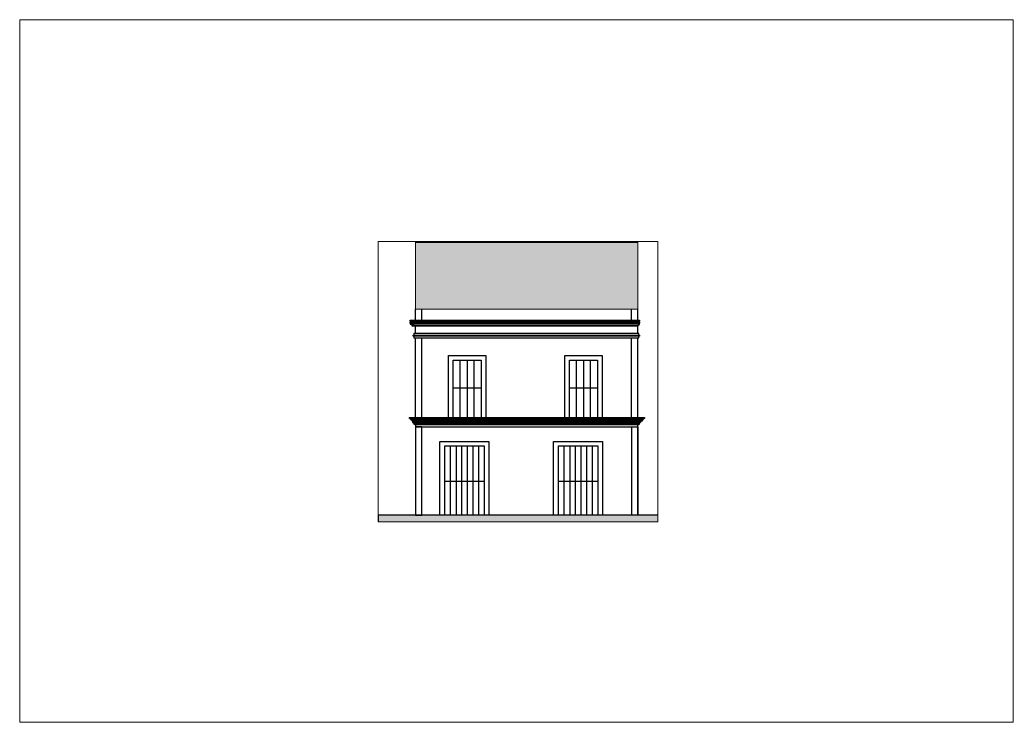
# Paper-space layout 'Layout1' of a CAD drawing. Header units: millimetres. Extents: x 21 to 318, y 103 to 313.
# The model-space entities are those that its viewports show. They can reach past a viewport. Long polylines and large blocks are cut down to what shows.
import ezdxf

# ---------------------------------------------------------------- set-up
doc = ezdxf.new("R2010")
doc.units = ezdxf.units.MM
for name, color, linetype, lineweight in [('A-ALV-___-___-EXI', 250, 'Continuous', 25), ('A-BAS-___-___-EXI', 250, 'Continuous', 25), ('A-COB-___-___-EXI', 250, 'Continuous', 13), ('A-POR-___-___-EXI', 250, 'Continuous', 25)]:
    doc.layers.add(name, color=color, linetype=linetype, lineweight=lineweight)

# ---------------------------------------------------------------- blocks, each defined once
blk = doc.blocks.new('A4 HORIZONTAL - A4-22878519-Não nomeada')
at = {"layer": 'A-COB-___-___-EXI'}
for p, q in [((317.79, 313), (20.79, 313)), ((20.79, 313), (20.79, 103)), ((317.79, 103), (317.79, 313)), ((20.79, 103), (317.79, 103))]:
    blk.add_line(p, q, dxfattribs=at)

msp = doc.modelspace()

# ---------------------------------------------------------------- hatches: boundary and pattern name
at = {"layer": 'A-BAS-___-___-EXI', "true_color": 0xcb9898}
msp.add_hatch(color=253, dxfattribs=at).paths.add_polyline_path([(14646, 157), (14646, 357), (6285, 357), (6285, 157)])
at = {"layer": 'A-COB-___-___-EXI'}
h = msp.add_hatch(dxfattribs=at)
h.set_pattern_fill('FP_1', color=256, style=0, pattern_type=2)
h.set_pattern_definition([(292.328, (23476.976, 4709.063), (256.27594, -515.76777), [7.02, -695.005]), (0, (23462.31, 4702.57), (0, 108.232), [17.335, -249.364]), (278.679, (23470.309, 4763.72), (266.61015302, -1731.12559404), [61.859, -12310.021]), (0, (23258.28, 4710.69), (0, 108.232), [46.672, -220.027]), (0, (23258.28, 4702.57), (0, 108.232), [45.339, -221.361]), (306.474, (23454.307, 4713.392), (252.258306, -305.154704), [13.459, -1332.49]), (327.737, (23442.305, 4720.969), (517.299397, -314.530048), [14.193, -2824.371]), (339.595, (23426.303, 4726.921), (2917.4574483, -1076.263594), [17.073, -3397.596]), (351.849, (23403.634, 4730.168), (792.03967, -107.0770045), [22.901, -4557.269]), (356.682, (23391.632, 4737.744), (257.818988, 0.514903), [18.7, -1851.334]), (351.497, (23410.301, 4736.662), (2926.2627035, -431.792917), [25.618, -5098.006]), (342.014, (23435.638, 4732.874), (1027.477658, -311.923347), [21.03, -1380.986]), (329.447, (23455.64, 4726.38), (2386.2720433, -1398.7574712), [17.033, -3389.647]), (81.321, (23303.621, 4702.569), (1600.28823305, 10499.08821824), [61.859, -12310.021]), (80.355, (23312.956, 4655.488), (267.134822, 1626.0043785), [47.756, -3135.972]), (279.645, (23462.308, 4702.569), (266.2768195, -1512.72084), [47.756, -3135.972]), (0, (23380.96, 4730.17), (0, 108.232), [22.669, -244.03]), (9.697, (23355.628, 4725.839), (1875.0460805, 326.1028396), [25.704, -5115.038]), (20.064, (23342.293, 4720.969), (286.247219, 115.3705516), [14.197, -2825.123]), (29.603, (23328.958, 4713.392), (565.262603, 342.799544), [15.337, -1518.357]), (53.526, (23320.957, 4702.57), (547.852368, 777.159627), [13.459, -1332.49]), (0, (23303.62, 4702.57), (0, 108.232), [17.335, -249.364]), (67.672, (23303.62, 4702.57), (10.42916, 133.62232), [7.02, -695.005]), (52.402, (23306.288, 4709.063), (1076.246138, 1419.281662), [10.928, -2174.721]), (30.553, (23312.956, 4717.722), (547.422143, 332.9777986), [17.033, -3389.647]), (17.986, (23327.624, 4726.38), (306.024617, 120.9976), [21.03, -1380.986]), (8.503, (23347.627, 4732.874), (2141.0430503, 325.7922539), [25.618, -5098.006]), (3.318, (23372.963, 4736.662), (1609.081241, 108.748157), [18.7, -1851.334]), (307.598, (23470.309, 4717.722), (257.257192, -312.432746), [10.928, -2174.721]), (0, (23478.31, 4710.69), (0, 108.232), [46.672, -220.027]), (0, (23479.64, 4702.57), (0, 108.232), [45.339, -221.361])])
h.paths.add_polyline_path([(7400, 6517), (14050, 6517), (14050, 8515), (7400, 8515)])

# ---------------------------------------------------------------- linework, layer by layer
at = {"layer": 'A-ALV-___-___-EXI'}
for p, q in [((7400, 6188), (7400, 6528)), ((7588, 6188), (7588, 6517)), ((13859, 6188), (13859, 6517)), ((14047, 6188), (14047, 6517)), ((14106, 6071), (7249, 6071)), ((7269, 6071), (7307, 6033)), ((7400, 5794), (7400, 6004)), ((7400, 3275), (7400, 5655)), ((7588, 3275), (7588, 5655)), ((13859, 3275), (13859, 5655)), ((14047, 3275), (14047, 5655)), ((7824, 3078), (12772, 3078)), ((13859, 3001), (13859, 357))]:
    msp.add_line(p, q, dxfattribs=at)
for points in [[(14106, 6159), (7249, 6159), (7249, 6188), (14106, 6188)], [(7330, 5705), (7330, 5744), (14097, 5744), (14097, 5705)], [(14077, 5744), (14077, 5794), (7351, 5794), (7351, 5744)], [(14077, 5655), (14077, 5705), (7351, 5705), (7351, 5655)], [(14247, 3249), (7221, 3249), (7221, 3275), (14247, 3275)], [(14225, 3223), (7247, 3223), (7247, 3249), (14225, 3249)], [(14202, 3197), (7274, 3197), (7274, 3223), (14202, 3223)], [(14177, 3171), (7300, 3171), (7300, 3197), (14177, 3197)], [(14136, 3129), (7325, 3129), (7325, 3171), (14136, 3171)], [(14116, 3107), (7338, 3107), (7338, 3129), (14116, 3129)], [(7588, 357), (7588, 3001), (7400, 3001), (7400, 357)], [(14047, 357), (14047, 3001)]]:
    msp.add_lwpolyline(points, close=True, dxfattribs=at)
for points in [[(14106, 6129), (14106, 6159), (7249, 6159), (7249, 6129), (14106, 6129), (14106, 6100)], [(7249, 6100), (7249, 6129), (7368, 6129)], [(14047, 5794), (14047, 6004), (14047, 6033), (14106, 6071), (14106, 6100), (7249, 6100), (7249, 6071), (7368, 6071)], [(14047, 6004), (7307, 6004), (7307, 6033), (14047, 6033)], [(7358, 3078), (14100, 3078), (14100, 3107), (7358, 3107), (7358, 3078), (7437, 3078)], [(14078, 3078), (14078, 3056), (7381, 3056), (7381, 3078)], [(7437, 3001), (7400, 3001), (14047, 3001), (14047, 3056)], [(7400, 3056), (7400, 3001), (7400, 357)]]:
    msp.add_lwpolyline(points, dxfattribs=at)
at = {"layer": 'A-BAS-___-___-EXI'}
msp.add_lwpolyline([(14646, 357), (6285, 357), (6285, 157), (14646, 157)], close=True, dxfattribs=at)
at = {"layer": 'A-COB-___-___-EXI'}
msp.add_line((14050, 8515), (7400, 8515), dxfattribs=at)
msp.add_lwpolyline([(7400, 6517), (14050, 6517), (14050, 8537), (7400, 8537)], close=True, dxfattribs=at)
at = {"layer": 'A-POR-___-___-EXI'}
for p, q in [((8742, 3276), (8742, 4994)), ((8951, 4994), (8951, 3276)), ((9160, 3276), (9160, 4994)), ((12222, 3276), (12222, 4994)), ((12431, 4994), (12431, 3276)), ((12640, 3276), (12640, 4994)), ((8533, 4164), (9369, 4164)), ((12013, 4164), (12849, 4164)), ((8448, 357), (8448, 2428)), ((8616, 2428), (8616, 357)), ((8784, 357), (8784, 2428)), ((8952, 2428), (8952, 357)), ((9120, 2428), (9120, 357)), ((9288, 2428), (9288, 357)), ((11848, 357), (11848, 2428)), ((12016, 2428), (12016, 357)), ((12184, 357), (12184, 2428)), ((12352, 2428), (12352, 357)), ((12520, 2428), (12520, 357)), ((12688, 2428), (12688, 357)), ((8280, 1373), (9456, 1373)), ((11680, 1373), (12856, 1373))]:
    msp.add_line(p, q, dxfattribs=at)
for points in [[(8386, 3276), (8386, 5128), (9506, 5128), (9506, 3276)], [(11866, 3276), (11866, 5128), (12986, 5128), (12986, 3276)], [(8533, 3276), (8533, 4994), (9369, 4994), (9369, 3276)], [(12013, 3276), (12013, 4994), (12849, 4994), (12849, 3276)], [(11532, 357), (11532, 2562), (12992, 2562), (12992, 357)], [(11680, 357), (11680, 2428), (12856, 2428), (12856, 357)]]:
    msp.add_lwpolyline(points, dxfattribs=at)
for points in [[(8132, 357), (8132, 2562), (9592, 2562), (9592, 357)], [(8280, 357), (8280, 2428), (9456, 2428), (9456, 357)]]:
    msp.add_lwpolyline(points, close=True, dxfattribs=at)

psp = doc.layouts.get("Layout1")

# ---------------------------------------------------------------- block references
at = {"layer": 'A-POR-___-___-EXI'}
psp.add_blockref('A4 HORIZONTAL - A4-22878519-Não nomeada', (0, 0), dxfattribs=at)

# ---------------------------------------------------------------- viewports
at = {"layer": 'A-ALV-___-___-EXI'}
psp.add_viewport(center=(169.71, 204.79), size=(83.61, 83.8), view_center_point=(10465.24, 4347.03), view_height=8380, dxfattribs=at)

doc.saveas('drawing.dxf')
